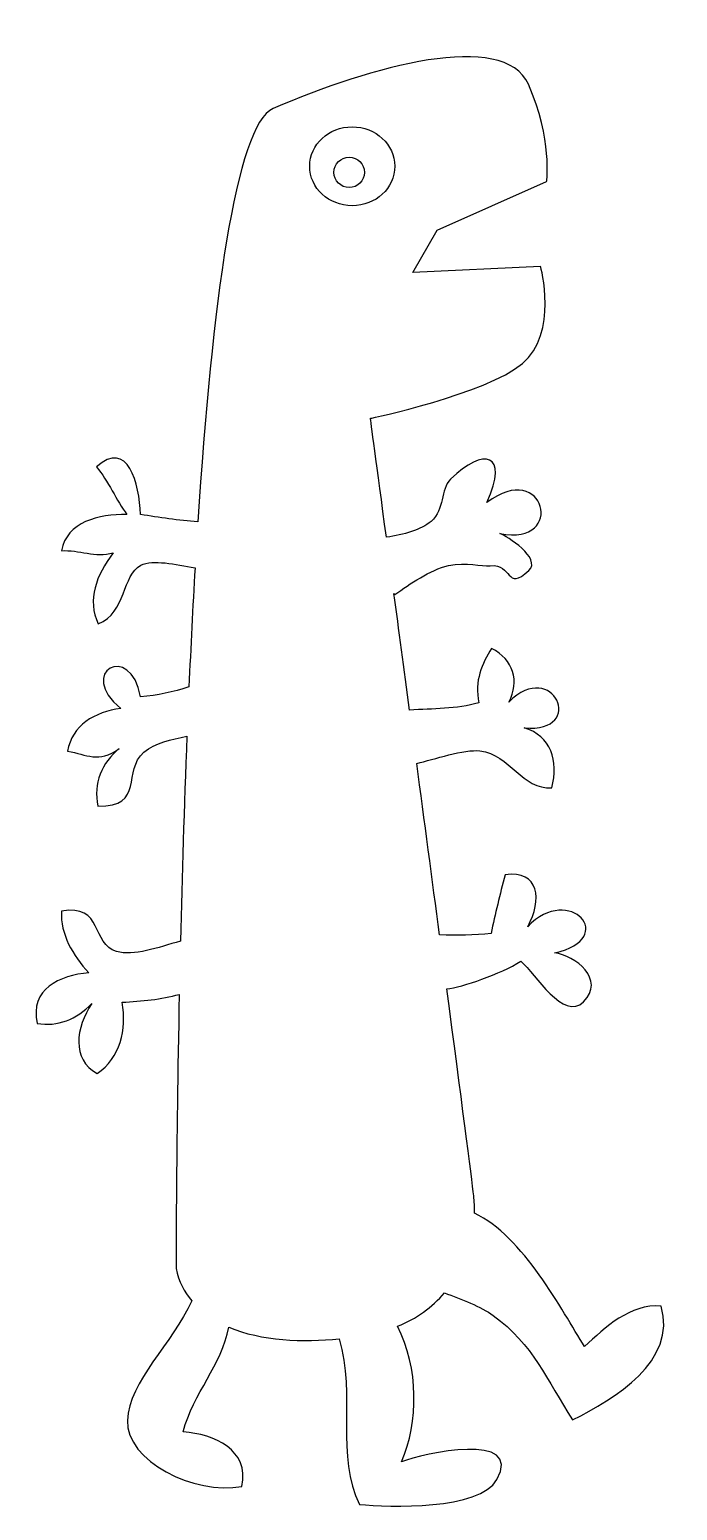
# Model space of a CAD drawing. Header units: centimetres. Extents: x -4 to 4.1, y -9.1 to 9.4.
import ezdxf

# ---------------------------------------------------------------- set-up
doc = ezdxf.new("R2010")
doc.units = ezdxf.units.CM
doc.header["$MEASUREMENT"] = 0
doc.layers.add('Camada 1', color=7, linetype='Continuous')

msp = doc.modelspace()

# ---------------------------------------------------------------- linework, layer by layer
at = {"layer": 'Camada 1'}
for points, knots in [([(2.7774, -7.96437), (2.45302, -7.46632), (2.28443, -7.02139), (1.78852, -6.66339), (1.78852, -6.66339), (1.63649, -6.55369), (1.38969, -6.45627), (1.17844, -6.37984), (1.17844, -6.37984), (1.02723, -6.55859), (0.83144, -6.70425), (0.59464, -6.79606), (0.59464, -6.79606), (0.85835, -7.31853), (0.85914, -7.98912), (0.64433, -8.48865), (0.64433, -8.48865), (0.91016, -8.38419), (2.17047, -8.10244), (1.83215, -8.71037), (1.83215, -8.71037), (1.61895, -9.09362), (0.48804, -9.0533), (0.11799, -9.01935), (0.11799, -9.01935), (-0.17858, -8.4324), (0.07174, -7.6577), (-0.13178, -6.95253), (-0.13178, -6.95253), (-0.5835, -7.00074), (-1.10426, -6.97843), (-1.51113, -6.80886), (-1.51113, -6.80886), (-1.60093, -7.28016), (-1.94883, -7.62997), (-2.08067, -8.11246), (-2.08067, -8.11246), (-1.68594, -8.14543), (-1.25136, -8.33714), (-1.34621, -8.79371), (-1.34621, -8.79371), (-1.94192, -8.90899), (-2.79274, -8.47391), (-2.77419, -7.97191), (-2.77419, -7.97191), (-2.75607, -7.47859), (-2.2093, -7.01057), (-1.972, -6.48053), (-1.972, -6.48053), (-2.06368, -6.36901), (-2.13379, -6.23783), (-2.16806, -6.07775), (-2.16806, -6.07775), (-2.16806, -6.07775), (-2.16806, -4.63262), (-2.12763, -2.65634), (-2.12763, -2.65634), (-2.35385, -2.72045), (-2.59353, -2.74111), (-2.83857, -2.75556), (-2.83857, -2.75556), (-2.7815, -3.09928), (-2.85971, -3.44795), (-3.15303, -3.64374), (-3.15303, -3.64374), (-3.47569, -3.46565), (-3.41682, -3.07155), (-3.21936, -2.77061), (-3.21936, -2.77061), (-3.40721, -2.96923), (-3.6487, -3.06385), (-3.89921, -3.01892), (-3.89921, -3.01892), (-3.99367, -2.59024), (-3.6196, -2.42017), (-3.25537, -2.3877), (-3.25537, -2.3877), (-3.45587, -2.16648), (-3.61256, -1.90917), (-3.59607, -1.61922), (-3.59607, -1.61922), (-3.07505, -1.51984), (-3.22118, -2.03742), (-2.91064, -2.12251), (-2.91064, -2.12251), (-2.69664, -2.1809), (-2.39415, -2.07478), (-2.11289, -1.99263), (-2.11289, -1.99263), (-2.0936, -1.18774), (-2.0677, -0.31824), (-2.03277, 0.56332), (-2.03277, 0.56332), (-2.22398, 0.52085), (-2.42684, 0.48339), (-2.56911, 0.36348), (-2.56911, 0.36348), (-2.8365, 0.13816), (-2.55723, -0.32219), (-3.14154, -0.30809), (-3.14154, -0.30809), (-3.20327, -0.02536), (-3.09267, 0.23147), (-2.87685, 0.40949), (-2.87685, 0.40949), (-3.14096, 0.22132), (-3.27658, 0.33625), (-3.52018, 0.37753), (-3.52018, 0.37753), (-3.46631, 0.69707), (-3.18366, 0.86812), (-2.85772, 0.90929), (-2.85772, 0.90929), (-3.41726, 1.3616), (-2.73659, 1.74688), (-2.60943, 1.05566), (-2.60943, 1.05566), (-2.40025, 1.06844), (-2.20634, 1.11797), (-2.00684, 1.17882), (-2.00684, 1.17882), (-1.98469, 1.67753), (-1.95943, 2.17598), (-1.93083, 2.66496), (-1.93083, 2.66496), (-2.17665, 2.70743), (-2.45431, 2.77114), (-2.607, 2.69536), (-2.607, 2.69536), (-2.83872, 2.5804), (-2.78869, 2.10629), (-3.13752, 1.96336), (-3.13752, 1.96336), (-3.28069, 2.267), (-3.16416, 2.56661), (-2.9503, 2.85083), (-2.9503, 2.85083), (-3.1749, 2.7895), (-3.3785, 2.89001), (-3.5976, 2.87716), (-3.5976, 2.87716), (-3.53003, 3.23263), (-3.13103, 3.34002), (-2.78001, 3.32822), (-2.78001, 3.32822), (-2.90841, 3.50033), (-3.01642, 3.75126), (-3.15998, 3.92263), (-3.15998, 3.92263), (-2.77075, 4.27646), (-2.62396, 3.71673), (-2.61142, 3.32822), (-2.61142, 3.32822), (-2.37732, 3.29427), (-2.13657, 3.25131), (-1.89527, 3.23982), (-1.89527, 3.23982), (-1.71945, 5.91918), (-1.43066, 8.18509), (-0.95581, 8.39287), (-0.95581, 8.39287), (0.25622, 8.92331), (1.92304, 9.37783), (2.22612, 8.69595), (2.22612, 8.69595), (2.52917, 8.01412), (2.45342, 7.48379), (2.45342, 7.48379), (2.45342, 7.48379), (2.45342, 7.48379), (1.08963, 6.87766), (1.08963, 6.87766), (1.08963, 6.87766), (1.08963, 6.87766), (0.78658, 6.3473), (0.78658, 6.3473), (0.78658, 6.3473), (0.78658, 6.3473), (2.37765, 6.42305), (2.37765, 6.42305), (2.37765, 6.42305), (2.37765, 6.42305), (2.60495, 5.58972), (2.15035, 5.21089), (2.15035, 5.21089), (1.69574, 4.83206), (0.25622, 4.52906), (0.25622, 4.52906), (0.25622, 4.52906), (0.25622, 4.52906), (0.33575, 3.93769), (0.45529, 3.04729), (0.45529, 3.04729), (0.67209, 3.07179), (0.88791, 3.13987), (1.01155, 3.24351), (1.01155, 3.24351), (1.18652, 3.39054), (1.12307, 3.64128), (1.25624, 3.77149), (1.25624, 3.77149), (1.66621, 4.17149), (1.99027, 4.10262), (1.70934, 3.47786), (1.70934, 3.47786), (2.42649, 4.03224), (2.71021, 2.927), (1.87023, 3.09321), (1.87023, 3.09321), (1.9568, 3.06157), (2.39535, 2.78415), (2.23149, 2.6313), (2.23149, 2.6313), (1.9432, 2.36219), (2.02586, 2.72224), (1.75082, 2.68969), (1.75082, 2.68969), (1.63192, 2.67567), (1.46285, 2.74454), (1.22835, 2.69175), (1.22835, 2.69175), (0.99679, 2.63952), (0.75144, 2.46167), (0.55925, 2.33202), (0.55925, 2.33202), (0.55925, 2.33202), (0.54957, 2.34422), (0.54957, 2.34422), (0.54957, 2.34422), (0.60976, 1.89538), (0.6757, 1.40249), (0.74422, 0.88983), (0.74422, 0.88983), (1.03547, 0.9078), (1.32704, 0.90097), (1.60864, 0.97929), (1.60864, 0.97929), (1.54861, 1.258), (1.64915, 1.46702), (1.76755, 1.65906), (1.76755, 1.65906), (2.03782, 1.51574), (2.12212, 1.25414), (1.98125, 0.98988), (1.98125, 0.98988), (2.53293, 1.5436), (2.96341, 0.60073), (2.17328, 0.66632), (2.17328, 0.66632), (2.50652, 0.57112), (2.6082, 0.25566), (2.51769, -0.08076), (2.51769, -0.08076), (2.14738, -0.10404), (2.00125, 0.33218), (1.61996, 0.38065), (1.61996, 0.38065), (1.4266, 0.40534), (1.04301, 0.27127), (0.83312, 0.22484), (0.83312, 0.22484), (0.92906, -0.49239), (1.02695, -1.22561), (1.11813, -1.9126), (1.11813, -1.9126), (1.33332, -1.92525), (1.55059, -1.91506), (1.76019, -1.89882), (1.76019, -1.89882), (1.81168, -1.64987), (1.86989, -1.40781), (1.93632, -1.1646), (1.93632, -1.1646), (2.3632, -1.10475), (2.40043, -1.47604), (2.21688, -1.81225), (2.21688, -1.81225), (2.73919, -1.2671), (3.36274, -1.95769), (2.55211, -2.13991), (2.55211, -2.13991), (2.80828, -2.16941), (3.19365, -2.47315), (2.91337, -2.7493), (2.91337, -2.7493), (2.66231, -2.99692), (2.31528, -2.40195), (2.1334, -2.24387), (2.1334, -2.24387), (1.87789, -2.40262), (1.4, -2.56711), (1.20828, -2.58973), (1.20828, -2.58973), (1.3841, -3.91415), (1.52038, -4.95402), (1.54414, -5.16854), (1.54414, -5.16854), (1.55218, -5.24037), (1.55398, -5.31303), (1.55202, -5.38568), (1.55202, -5.38568), (2.16191, -5.67169), (2.64046, -6.59906), (2.92695, -7.05089), (2.92695, -7.05089), (3.1864, -6.80885), (3.49141, -6.51627), (3.88138, -6.54448), (3.88138, -6.54448), (4.08346, -7.23097), (3.30283, -7.70328), (2.7774, -7.96437)], [0, 0, 0, 0, 0.01265823, 0.01265823, 0.01265823, 0.01265823, 0.02531646, 0.02531646, 0.02531646, 0.02531646, 0.03797468, 0.03797468, 0.03797468, 0.03797468, 0.05063291, 0.05063291, 0.05063291, 0.05063291, 0.06329114, 0.06329114, 0.06329114, 0.06329114, 0.07594937, 0.07594937, 0.07594937, 0.07594937, 0.08860759, 0.08860759, 0.08860759, 0.08860759, 0.10126582, 0.10126582, 0.10126582, 0.10126582, 0.11392405, 0.11392405, 0.11392405, 0.11392405, 0.12658228, 0.12658228, 0.12658228, 0.12658228, 0.13924051, 0.13924051, 0.13924051, 0.13924051, 0.15189873, 0.15189873, 0.15189873, 0.15189873, 0.16455696, 0.16455696, 0.16455696, 0.16455696, 0.17721519, 0.17721519, 0.17721519, 0.17721519, 0.18987342, 0.18987342, 0.18987342, 0.18987342, 0.20253165, 0.20253165, 0.20253165, 0.20253165, 0.21518987, 0.21518987, 0.21518987, 0.21518987, 0.2278481, 0.2278481, 0.2278481, 0.2278481, 0.24050633, 0.24050633, 0.24050633, 0.24050633, 0.25316456, 0.25316456, 0.25316456, 0.25316456, 0.26582278, 0.26582278, 0.26582278, 0.26582278, 0.27848101, 0.27848101, 0.27848101, 0.27848101, 0.29113924, 0.29113924, 0.29113924, 0.29113924, 0.30379747, 0.30379747, 0.30379747, 0.30379747, 0.3164557, 0.3164557, 0.3164557, 0.3164557, 0.32911392, 0.32911392, 0.32911392, 0.32911392, 0.34177215, 0.34177215, 0.34177215, 0.34177215, 0.35443038, 0.35443038, 0.35443038, 0.35443038, 0.36708861, 0.36708861, 0.36708861, 0.36708861, 0.37974684, 0.37974684, 0.37974684, 0.37974684, 0.39240506, 0.39240506, 0.39240506, 0.39240506, 0.40506329, 0.40506329, 0.40506329, 0.40506329, 0.41772152, 0.41772152, 0.41772152, 0.41772152, 0.43037975, 0.43037975, 0.43037975, 0.43037975, 0.44303797, 0.44303797, 0.44303797, 0.44303797, 0.4556962, 0.4556962, 0.4556962, 0.4556962, 0.46835443, 0.46835443, 0.46835443, 0.46835443, 0.48101266, 0.48101266, 0.48101266, 0.48101266, 0.49367089, 0.49367089, 0.49367089, 0.49367089, 0.50632911, 0.50632911, 0.50632911, 0.50632911, 0.51898734, 0.51898734, 0.51898734, 0.51898734, 0.53164557, 0.53164557, 0.53164557, 0.53164557, 0.5443038, 0.5443038, 0.5443038, 0.5443038, 0.55696203, 0.55696203, 0.55696203, 0.55696203, 0.56962025, 0.56962025, 0.56962025, 0.56962025, 0.58227848, 0.58227848, 0.58227848, 0.58227848, 0.59493671, 0.59493671, 0.59493671, 0.59493671, 0.60759494, 0.60759494, 0.60759494, 0.60759494, 0.62025316, 0.62025316, 0.62025316, 0.62025316, 0.63291139, 0.63291139, 0.63291139, 0.63291139, 0.64556962, 0.64556962, 0.64556962, 0.64556962, 0.65822785, 0.65822785, 0.65822785, 0.65822785, 0.67088608, 0.67088608, 0.67088608, 0.67088608, 0.6835443, 0.6835443, 0.6835443, 0.6835443, 0.69620253, 0.69620253, 0.69620253, 0.69620253, 0.70886076, 0.70886076, 0.70886076, 0.70886076, 0.72151899, 0.72151899, 0.72151899, 0.72151899, 0.73417722, 0.73417722, 0.73417722, 0.73417722, 0.74683544, 0.74683544, 0.74683544, 0.74683544, 0.75949367, 0.75949367, 0.75949367, 0.75949367, 0.7721519, 0.7721519, 0.7721519, 0.7721519, 0.78481013, 0.78481013, 0.78481013, 0.78481013, 0.79746835, 0.79746835, 0.79746835, 0.79746835, 0.81012658, 0.81012658, 0.81012658, 0.81012658, 0.82278481, 0.82278481, 0.82278481, 0.82278481, 0.83544304, 0.83544304, 0.83544304, 0.83544304, 0.84810127, 0.84810127, 0.84810127, 0.84810127, 0.86075949, 0.86075949, 0.86075949, 0.86075949, 0.87341772, 0.87341772, 0.87341772, 0.87341772, 0.88607595, 0.88607595, 0.88607595, 0.88607595, 0.89873418, 0.89873418, 0.89873418, 0.89873418, 0.91139241, 0.91139241, 0.91139241, 0.91139241, 0.92405063, 0.92405063, 0.92405063, 0.92405063, 0.93670886, 0.93670886, 0.93670886, 0.93670886, 0.94936709, 0.94936709, 0.94936709, 0.94936709, 0.96202532, 0.96202532, 0.96202532, 0.96202532, 0.97468354, 0.97468354, 0.97468354, 0.97468354, 1, 1, 1, 1]), ([(0.02901, 8.16556), (-0.26388, 8.16556), (-0.50135, 7.94508), (-0.50135, 7.67317), (-0.50135, 7.67317), (-0.50135, 7.4011), (-0.26389, 7.1807), (0.02901, 7.1807), (0.02901, 7.1807), (0.32191, 7.1807), (0.55921, 7.4011), (0.55921, 7.67317), (0.55921, 7.67317), (0.55921, 7.94505), (0.32191, 8.16556), (0.02901, 8.16556)], [0, 0, 0, 0, 0.2, 0.2, 0.2, 0.2, 0.4, 0.4, 0.4, 0.4, 0.6, 0.6, 0.6, 0.6, 1, 1, 1, 1]), ([(-0.00888, 7.78681), (-0.11352, 7.78681), (-0.19837, 7.70201), (-0.19837, 7.59739), (-0.19837, 7.59739), (-0.19837, 7.49267), (-0.11349, 7.40797), (-0.00888, 7.40797), (-0.00888, 7.40797), (0.09566, 7.40797), (0.18054, 7.49266), (0.18054, 7.59739), (0.18054, 7.59739), (0.18054, 7.70203), (0.09566, 7.78681), (-0.00888, 7.78681)], [0, 0, 0, 0, 0.2, 0.2, 0.2, 0.2, 0.4, 0.4, 0.4, 0.4, 0.6, 0.6, 0.6, 0.6, 1, 1, 1, 1])]:
    msp.add_open_spline(points, degree=3, knots=knots, dxfattribs=at)

doc.saveas('drawing.dxf')
